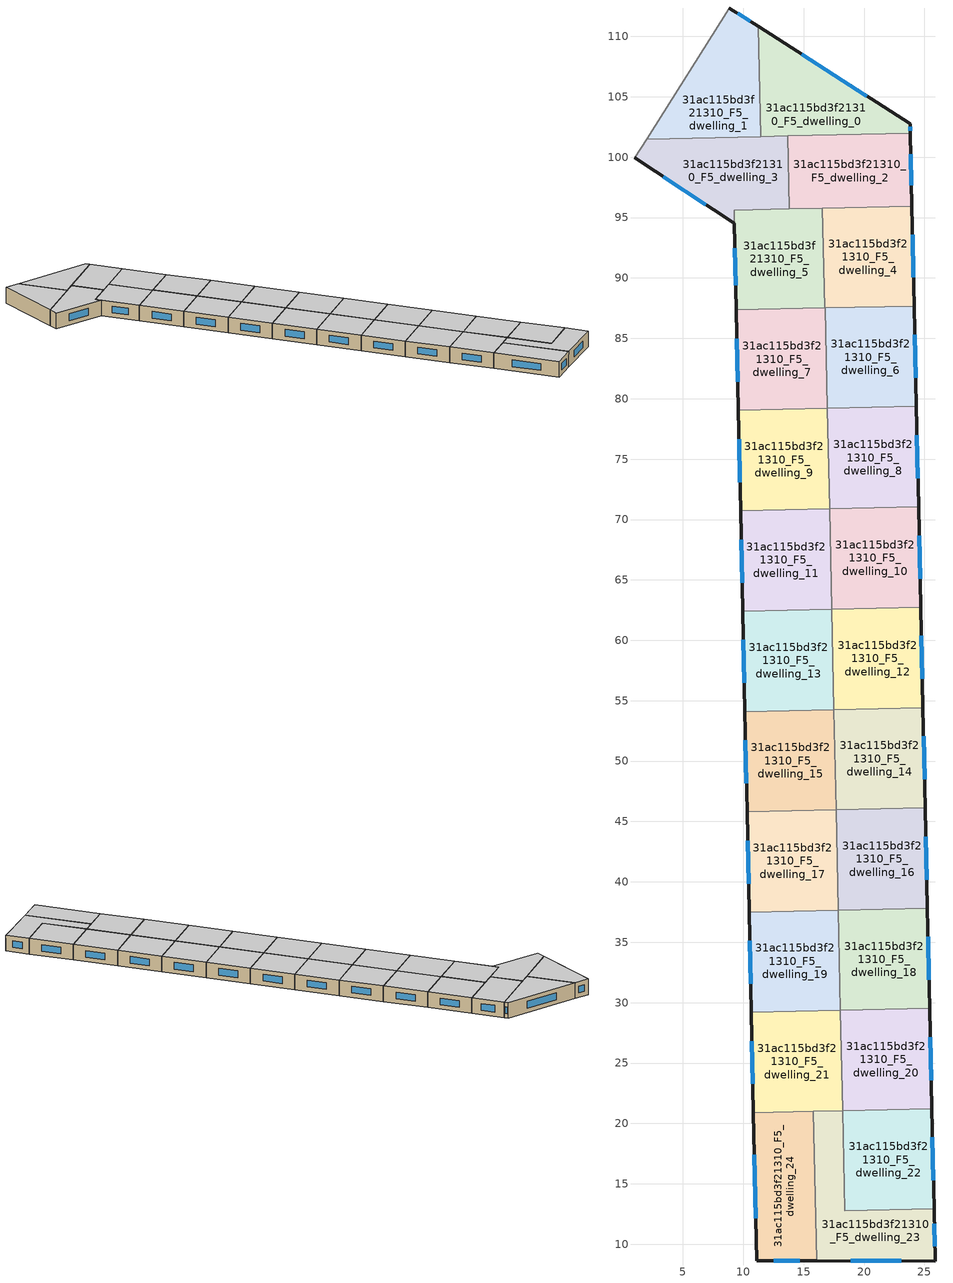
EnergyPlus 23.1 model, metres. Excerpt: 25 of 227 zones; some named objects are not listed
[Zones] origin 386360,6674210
31ac115bd3f21310_F5_dwelling_0
 floor to 31ac115bd3f21310_F4_dwelling_0 (EU_floor_Construction): 23.81,102.76 23.83,101.98 11.45,101.71 11.24,110.82 z15
 wall outside (EU_wall_Construction): 23.83,101.98 23.81,102.76 11.24,110.82 z15:18
 wall to 31ac115bd3f21310_F5_dwelling_1 (EU_wall_Construction): 11.24,110.82 11.45,101.71 z15:18
 wall to 31ac115bd3f21310_F5_dwelling_2 (EU_wall_Construction): 13.69,101.76 23.83,101.98 z15:18
 wall to 31ac115bd3f21310_F5_dwelling_3 (EU_wall_Construction): 11.45,101.71 13.69,101.76 z15:18
 window (EU_Window_Construction): 20.22,105.07 14.83,108.52 / 23.82,102.21 23.81,102.54 z15.86:17.14
 ceiling to 31ac115bd3f21310_F6_dwelling_0 (EU_floor_Construction): 23.83,101.98 23.81,102.76 11.24,110.82 11.45,101.71 z18
31ac115bd3f21310_F5_dwelling_1
 floor to 31ac115bd3f21310_F4_dwelling_1 (EU_floor_Construction): 11.24,110.82 11.45,101.71 2,101.5 8.86,112.35 z15
 wall outside (EU_wall_Construction): 11.24,110.82 8.86,112.35 z15:18
 wall adiabatic (EU_wall_Construction): 8.86,112.35 2,101.5 z15:18
 wall to 31ac115bd3f21310_F5_dwelling_3 (EU_wall_Construction): 2,101.5 11.45,101.71 z15:18
 window (EU_Window_Construction): 10.56,111.26 9.54,111.91 z15.86:17.14
 ceiling to 31ac115bd3f21310_F6_dwelling_1 (EU_floor_Construction): 11.45,101.71 11.24,110.82 8.86,112.35 2,101.5 z18
31ac115bd3f21310_F5_dwelling_10
 floor to 31ac115bd3f21310_F4_dwelling_10 (EU_floor_Construction): 24.51,71.05 24.69,62.74 17.33,62.57 17.14,70.88 z15
 wall outside (EU_wall_Construction): 24.69,62.74 24.51,71.05 z15:18
 wall to 31ac115bd3f21310_F5_dwelling_11 (EU_wall_Construction): 17.14,70.88 17.33,62.57 z15:18
 wall to 31ac115bd3f21310_F5_dwelling_12 (EU_wall_Construction): 17.33,62.57 24.69,62.74 z15:18
 wall to 31ac115bd3f21310_F5_dwelling_8 (EU_wall_Construction): 24.51,71.05 17.14,70.88 z15:18
 window (EU_Window_Construction): 24.64,65.11 24.56,68.67 z15.86:17.14
 ceiling to 31ac115bd3f21310_F6_dwelling_10 (EU_floor_Construction): 24.69,62.74 24.51,71.05 17.14,70.88 17.33,62.57 z18
31ac115bd3f21310_F5_dwelling_11
 floor to 31ac115bd3f21310_F4_dwelling_11 (EU_floor_Construction): 17.14,70.88 17.33,62.57 9.95,62.41 9.78,70.72 z15
 wall outside (EU_wall_Construction): 9.78,70.72 9.95,62.41 z15:18
 wall to 31ac115bd3f21310_F5_dwelling_9 (EU_wall_Construction): 17.14,70.88 9.78,70.72 z15:18
 wall to 31ac115bd3f21310_F5_dwelling_13 (EU_wall_Construction): 9.95,62.41 17.32,62.57 z15:18
 window (EU_Window_Construction): 9.83,68.35 9.9,64.78 z15.86:17.14
 ceiling to 31ac115bd3f21310_F6_dwelling_11 (EU_floor_Construction): 17.33,62.57 17.14,70.88 9.78,70.72 9.95,62.41 z18
31ac115bd3f21310_F5_dwelling_12
 floor to 31ac115bd3f21310_F4_dwelling_12 (EU_floor_Construction): 24.69,62.74 24.88,54.43 17.51,54.26 17.32,62.57 z15
 wall outside (EU_wall_Construction): 24.88,54.43 24.69,62.74 z15:18
 wall to 31ac115bd3f21310_F5_dwelling_13 (EU_wall_Construction): 17.32,62.57 17.51,54.26 z15:18
 wall to 31ac115bd3f21310_F5_dwelling_14 (EU_wall_Construction): 17.51,54.26 24.88,54.43 z15:18
 window (EU_Window_Construction): 24.83,56.8 24.75,60.36 z15.86:17.14
 ceiling to 31ac115bd3f21310_F6_dwelling_12 (EU_floor_Construction): 24.88,54.43 24.69,62.74 17.32,62.57 17.51,54.26 z18
31ac115bd3f21310_F5_dwelling_13
 floor to 31ac115bd3f21310_F4_dwelling_13 (EU_floor_Construction): 17.32,62.57 17.51,54.26 10.13,54.1 9.95,62.41 z15
 wall outside (EU_wall_Construction): 9.95,62.41 10.13,54.1 z15:18
 wall to 31ac115bd3f21310_F5_dwelling_15 (EU_wall_Construction): 10.13,54.1 17.5,54.26 z15:18
 window (EU_Window_Construction): 10.01,60.04 10.08,56.47 z15.86:17.14
 ceiling to 31ac115bd3f21310_F6_dwelling_13 (EU_floor_Construction): 17.51,54.26 17.32,62.57 9.95,62.41 10.13,54.1 z18
31ac115bd3f21310_F5_dwelling_14
 floor to 31ac115bd3f21310_F4_dwelling_14 (EU_floor_Construction): 24.88,54.43 25.06,46.12 17.69,45.96 17.5,54.26 z15
 wall outside (EU_wall_Construction): 25.06,46.12 24.88,54.43 z15:18
 wall to 31ac115bd3f21310_F5_dwelling_15 (EU_wall_Construction): 17.5,54.26 17.69,45.96 25.06,46.12 z15:18
 window (EU_Window_Construction): 25.01,48.49 24.93,52.05 z15.86:17.14
 ceiling to 31ac115bd3f21310_F6_dwelling_14 (EU_floor_Construction): 25.06,46.12 24.88,54.43 17.5,54.26 17.69,45.96 z18
31ac115bd3f21310_F5_dwelling_15
 floor to 31ac115bd3f21310_F4_dwelling_15 (EU_floor_Construction): 17.5,54.26 17.69,45.96 10.31,45.79 10.13,54.1 z15
 wall outside (EU_wall_Construction): 10.13,54.1 10.31,45.79 z15:18
 wall to 31ac115bd3f21310_F5_dwelling_16 (EU_wall_Construction): 17.68,45.96 25.06,46.12 z15:18
 wall to 31ac115bd3f21310_F5_dwelling_17 (EU_wall_Construction): 10.31,45.79 17.68,45.96 z15:18
 window (EU_Window_Construction): 10.18,51.73 10.26,48.17 z15.86:17.14
 ceiling to 31ac115bd3f21310_F6_dwelling_15 (EU_floor_Construction): 17.69,45.96 17.5,54.26 10.13,54.1 10.31,45.79 z18
31ac115bd3f21310_F5_dwelling_16
 floor to 31ac115bd3f21310_F4_dwelling_16 (EU_floor_Construction): 25.06,46.12 25.24,37.82 17.87,37.66 17.68,45.96 z15
 wall outside (EU_wall_Construction): 25.24,37.82 25.06,46.12 z15:18
 wall to 31ac115bd3f21310_F5_dwelling_17 (EU_wall_Construction): 17.68,45.96 17.87,37.66 z15:18
 wall to 31ac115bd3f21310_F5_dwelling_18 (EU_wall_Construction): 17.87,37.66 25.24,37.82 z15:18
 window (EU_Window_Construction): 25.19,40.19 25.11,43.75 z15.86:17.14
 ceiling to 31ac115bd3f21310_F6_dwelling_16 (EU_floor_Construction): 25.24,37.82 25.06,46.12 17.68,45.96 17.87,37.66 z18
31ac115bd3f21310_F5_dwelling_17
 floor to 31ac115bd3f21310_F4_dwelling_17 (EU_floor_Construction): 17.68,45.96 17.87,37.66 10.49,37.49 10.31,45.79 z15
 wall outside (EU_wall_Construction): 10.31,45.79 10.49,37.49 z15:18
 wall to 31ac115bd3f21310_F5_dwelling_19 (EU_wall_Construction): 10.49,37.49 17.87,37.66 z15:18
 window (EU_Window_Construction): 10.36,43.42 10.44,39.86 z15.86:17.14
 ceiling to 31ac115bd3f21310_F6_dwelling_17 (EU_floor_Construction): 17.87,37.66 17.68,45.96 10.31,45.79 10.49,37.49 z18
31ac115bd3f21310_F5_dwelling_18
 floor to 31ac115bd3f21310_F4_dwelling_18 (EU_floor_Construction): 25.24,37.82 25.43,29.52 18.05,29.36 17.87,37.66 z15
 wall outside (EU_wall_Construction): 25.43,29.52 25.24,37.82 z15:18
 wall to 31ac115bd3f21310_F5_dwelling_19 (EU_wall_Construction): 17.87,37.66 18.05,29.36 z15:18
 wall to 31ac115bd3f21310_F5_dwelling_20 (EU_wall_Construction): 18.05,29.36 25.43,29.52 z15:18
 window (EU_Window_Construction): 25.38,31.89 25.3,35.45 z15.86:17.14
 ceiling to 31ac115bd3f21310_F6_dwelling_18 (EU_floor_Construction): 25.43,29.52 25.24,37.82 17.87,37.66 18.05,29.36 z18
31ac115bd3f21310_F5_dwelling_19
 floor to 31ac115bd3f21310_F4_dwelling_19 (EU_floor_Construction): 17.87,37.66 18.05,29.36 10.67,29.19 10.49,37.49 z15
 wall outside (EU_wall_Construction): 10.49,37.49 10.67,29.19 z15:18
 wall to 31ac115bd3f21310_F5_dwelling_20 (EU_wall_Construction): 10.67,29.19 18.05,29.36 z15:18
 window (EU_Window_Construction): 10.54,35.12 10.62,31.56 z15.86:17.14
 ceiling to 31ac115bd3f21310_F6_dwelling_19 (EU_floor_Construction): 18.05,29.36 17.87,37.66 10.49,37.49 10.67,29.19 z18
31ac115bd3f21310_F5_dwelling_2
 floor to 31ac115bd3f21310_F4_dwelling_2 (EU_floor_Construction): 23.83,101.98 23.96,95.94 13.82,95.72 13.69,101.76 z15
 wall outside (EU_wall_Construction): 23.96,95.94 23.83,101.98 z15:18
 wall to 31ac115bd3f21310_F5_dwelling_3 (EU_wall_Construction): 13.69,101.76 13.82,95.72 z15:18
 wall to 31ac115bd3f21310_F5_dwelling_4 (EU_wall_Construction): 16.55,95.78 23.96,95.94 z15:18
 wall to 31ac115bd3f21310_F5_dwelling_5 (EU_wall_Construction): 13.82,95.72 16.55,95.78 z15:18
 window (EU_Window_Construction): 23.92,97.67 23.86,100.26 z15.86:17.14
 ceiling to 31ac115bd3f21310_F6_dwelling_2 (EU_floor_Construction): 23.96,95.94 23.83,101.98 13.69,101.76 13.82,95.72 z18
31ac115bd3f21310_F5_dwelling_20
 floor to 31ac115bd3f21310_F4_dwelling_20 (EU_floor_Construction): 25.43,29.52 25.61,21.22 18.23,21.06 18.05,29.36 z15
 wall outside (EU_wall_Construction): 25.61,21.22 25.43,29.52 z15:18
 wall to 31ac115bd3f21310_F5_dwelling_21 (EU_wall_Construction): 10.67,29.19 18.05,29.36 18.23,21.06 z15:18
 wall to 31ac115bd3f21310_F5_dwelling_22 (EU_wall_Construction): 18.23,21.06 25.61,21.22 z15:18
 window (EU_Window_Construction): 25.56,23.59 25.48,27.15 z15.86:17.14
 ceiling to 31ac115bd3f21310_F6_dwelling_20 (EU_floor_Construction): 25.61,21.22 25.43,29.52 18.05,29.36 18.23,21.06 z18
31ac115bd3f21310_F5_dwelling_21
 floor to 31ac115bd3f21310_F4_dwelling_21 (EU_floor_Construction): 18.05,29.36 18.23,21.06 10.85,20.9 10.67,29.19 z15
 wall outside (EU_wall_Construction): 10.67,29.19 10.85,20.9 z15:18
 wall to 31ac115bd3f21310_F5_dwelling_24 (EU_wall_Construction): 10.85,20.9 15.81,21.01 z15:18
 wall to 31ac115bd3f21310_F5_dwelling_23 (EU_wall_Construction): 15.81,21.01 18.23,21.06 z15:18
 window (EU_Window_Construction): 10.72,26.82 10.8,23.27 z15.86:17.14
 ceiling to 31ac115bd3f21310_F6_dwelling_21 (EU_floor_Construction): 18.23,21.06 18.05,29.36 10.67,29.19 10.85,20.9 z18
31ac115bd3f21310_F5_dwelling_22
 floor to 31ac115bd3f21310_F4_dwelling_22 (EU_floor_Construction): 25.61,21.22 25.79,12.93 18.41,12.77 18.23,21.06 z15
 wall outside (EU_wall_Construction): 25.79,12.93 25.61,21.22 z15:18
 wall to 31ac115bd3f21310_F5_dwelling_23 (EU_wall_Construction): 18.23,21.06 18.41,12.77 25.79,12.93 z15:18
 window (EU_Window_Construction): 25.74,15.3 25.66,18.85 z15.86:17.14
 ceiling to 31ac115bd3f21310_F6_dwelling_22 (EU_floor_Construction): 25.79,12.93 25.61,21.22 18.23,21.06 18.41,12.77 z18
31ac115bd3f21310_F5_dwelling_23
 floor to 31ac115bd3f21310_F4_dwelling_23 (EU_floor_Construction): 18.23,21.06 18.41,12.77 25.79,12.93 25.89,8.61 16.09,8.62 15.81,21.01 z15
 wall outside (EU_wall_Construction): 16.09,8.62 25.89,8.61 25.79,12.93 z15:18
 wall to 31ac115bd3f21310_F5_dwelling_24 (EU_wall_Construction): 15.81,21.01 16.09,8.62 z15:18
 window (EU_Window_Construction): 25.86,9.84 25.82,11.7 / 18.89,8.62 23.09,8.61 z15.86:17.14
 ceiling to 31ac115bd3f21310_F6_dwelling_23 (EU_floor_Construction): 25.89,8.61 25.79,12.93 18.41,12.77 18.23,21.06 15.81,21.01 16.09,8.62 z18
31ac115bd3f21310_F5_dwelling_24
 floor to 31ac115bd3f21310_F4_dwelling_24 (EU_floor_Construction): 15.81,21.01 16.09,8.62 11.11,8.63 10.85,20.9 z15
 wall outside (EU_wall_Construction): 10.85,20.9 11.11,8.63 16.09,8.62 z15:18
 window (EU_Window_Construction): 12.53,8.63 14.66,8.63 / 10.92,17.39 11.03,12.14 z15.86:17.14
 ceiling to 31ac115bd3f21310_F6_dwelling_24 (EU_floor_Construction): 16.09,8.62 15.81,21.01 10.85,20.9 11.11,8.63 z18
31ac115bd3f21310_F5_dwelling_3
 floor to 31ac115bd3f21310_F4_dwelling_3 (EU_floor_Construction): 13.69,101.76 13.82,95.72 9.24,95.62 9.27,94.52 1.02,99.95 2,101.5 z15
 wall outside (EU_wall_Construction): 1.02,99.95 9.27,94.52 z15:18
 wall adiabatic (EU_wall_Construction): 2,101.5 1.02,99.95 z15:18
 wall to 31ac115bd3f21310_F5_dwelling_5 (EU_wall_Construction): 9.27,94.52 9.24,95.62 13.82,95.72 z15:18
 window (EU_Window_Construction): 3.37,98.4 6.91,96.07 z15.86:17.14
 ceiling to 31ac115bd3f21310_F6_dwelling_3 (EU_floor_Construction): 13.82,95.72 13.69,101.76 2,101.5 1.02,99.95 9.27,94.52 9.24,95.62 z18
31ac115bd3f21310_F5_dwelling_4
 floor to 31ac115bd3f21310_F4_dwelling_4 (EU_floor_Construction): 23.96,95.94 24.14,87.68 16.73,87.51 16.55,95.78 z15
 wall outside (EU_wall_Construction): 24.14,87.68 23.96,95.94 z15:18
 wall to 31ac115bd3f21310_F5_dwelling_5 (EU_wall_Construction): 16.55,95.78 16.73,87.51 z15:18
 wall to 31ac115bd3f21310_F5_dwelling_6 (EU_wall_Construction): 16.78,87.52 24.14,87.68 z15:18
 wall to 31ac115bd3f21310_F5_dwelling_7 (EU_wall_Construction): 16.73,87.51 16.78,87.52 z15:18
 window (EU_Window_Construction): 24.09,90.04 24.01,93.58 z15.86:17.14
 ceiling to 31ac115bd3f21310_F6_dwelling_4 (EU_floor_Construction): 24.14,87.68 23.96,95.94 16.55,95.78 16.73,87.51 z18
31ac115bd3f21310_F5_dwelling_5
 floor to 31ac115bd3f21310_F4_dwelling_5 (EU_floor_Construction): 16.55,95.78 16.73,87.51 9.42,87.35 9.24,95.62 z15
 wall outside (EU_wall_Construction): 9.27,94.52 9.42,87.35 z15:18
 wall to 31ac115bd3f21310_F5_dwelling_7 (EU_wall_Construction): 9.42,87.35 16.73,87.51 z15:18
 window (EU_Window_Construction): 9.31,92.47 9.38,89.4 z15.86:17.14
 ceiling to 31ac115bd3f21310_F6_dwelling_5 (EU_floor_Construction): 16.73,87.51 16.55,95.78 9.24,95.62 9.42,87.35 z18
31ac115bd3f21310_F5_dwelling_6
 floor to 31ac115bd3f21310_F4_dwelling_6 (EU_floor_Construction): 24.14,87.68 24.33,79.36 16.96,79.2 16.78,87.52 z15
 wall outside (EU_wall_Construction): 24.33,79.36 24.14,87.68 z15:18
 wall to 31ac115bd3f21310_F5_dwelling_7 (EU_wall_Construction): 16.78,87.52 16.96,79.2 z15:18
 wall to 31ac115bd3f21310_F5_dwelling_8 (EU_wall_Construction): 16.96,79.2 24.33,79.36 z15:18
 window (EU_Window_Construction): 24.27,81.74 24.2,85.3 z15.86:17.14
 ceiling to 31ac115bd3f21310_F6_dwelling_6 (EU_floor_Construction): 24.33,79.36 24.14,87.68 16.78,87.52 16.96,79.2 z18
31ac115bd3f21310_F5_dwelling_7
 floor to 31ac115bd3f21310_F4_dwelling_7 (EU_floor_Construction): 16.78,87.52 16.96,79.2 9.6,79.04 9.42,87.35 z15
 wall outside (EU_wall_Construction): 9.42,87.35 9.6,79.04 z15:18
 wall to 31ac115bd3f21310_F5_dwelling_9 (EU_wall_Construction): 9.6,79.04 16.96,79.2 z15:18
 window (EU_Window_Construction): 9.47,84.98 9.55,81.41 z15.86:17.14
 ceiling to 31ac115bd3f21310_F6_dwelling_7 (EU_floor_Construction): 16.96,79.2 16.78,87.52 9.42,87.35 9.6,79.04 z18
31ac115bd3f21310_F5_dwelling_8
 floor to 31ac115bd3f21310_F4_dwelling_8 (EU_floor_Construction): 24.33,79.36 24.51,71.05 17.15,70.88 16.96,79.2 z15
 wall outside (EU_wall_Construction): 24.51,71.05 24.33,79.36 z15:18
 wall to 31ac115bd3f21310_F5_dwelling_9 (EU_wall_Construction): 16.96,79.2 17.15,70.88 z15:18
 window (EU_Window_Construction): 24.46,73.42 24.38,76.99 z15.86:17.14
 ceiling to 31ac115bd3f21310_F6_dwelling_8 (EU_floor_Construction): 24.51,71.05 24.33,79.36 16.96,79.2 17.15,70.88 z18
31ac115bd3f21310_F5_dwelling_9
 floor to 31ac115bd3f21310_F4_dwelling_9 (EU_floor_Construction): 16.96,79.2 17.15,70.88 9.78,70.72 9.6,79.04 z15
 wall outside (EU_wall_Construction): 9.6,79.04 9.78,70.72 z15:18
 window (EU_Window_Construction): 9.65,76.66 9.72,73.1 z15.86:17.14
 ceiling to 31ac115bd3f21310_F6_dwelling_9 (EU_floor_Construction): 17.15,70.88 16.96,79.2 9.6,79.04 9.78,70.72 z18
[Building]
EU S2 Campaign: North Axis=0; Terrain=City; Solar Distribution=FullExterior
[Site:Location]
Helsinki-Vantaa.AP: Latitude=60.317; Longitude=24.963; Time Zone=2; Elevation=54.6
[SizingPeriod:WeatherFileDays]
AnnualSizingPeriod: Begin Month=1; Begin Day of Month=1; End Month=12; End Day of Month=31; Day of Week for Start Day=Monday; Use Weather File Daylight Saving Period=No; Use Weather File Rain and Snow Indicators=No
[MATERIAL]
EU_InternalMass_Material: Roughness=MediumRough; Thickness=0.1; Conductivity=1; Density=1800; Specific Heat=900; Thermal Absorptance=0.9; Solar Absorptance=0.7; Visible Absorptance=0.7
[MATERIAL:NOMASS] Roughness=MediumRough; Thermal Absorptance=0.9; Solar Absorptance=0.7; Visible Absorptance=0.7
Name | Thermal Resistance
EU_wall_NoMass | 1.10183
EU_floor_NoMass | 1.70606
[WINDOWMATERIAL:SIMPLEGLAZINGSYSTEM]
EU_Window_SimpleGlazing: UFactor=3.11035; Solar Heat Gain Coefficient=0.8; Visible Transmittance=0.8
[CONSTRUCTION]
EU_wall_Construction: EU_wall_NoMass
EU_floor_Construction: EU_floor_NoMass
EU_Window_Construction: EU_Window_SimpleGlazing
EU_InternalMass_Construction: EU_InternalMass_Material
[ZONE] Type=1; Multiplier=1; Ceiling Height=autocalculate; Floor Area=autocalculate; Part of Total Floor Area=Yes
Name | Volume
31ac115bd3f21310_F5_dwelling_0 | 183.807
31ac115bd3f21310_F5_dwelling_1; 31ac115bd3f21310_F5_dwelling_17 | 183.82
31ac115bd3f21310_F5_dwelling_10; 31ac115bd3f21310_F5_dwelling_22 | 183.818
31ac115bd3f21310_F5_dwelling_11 | 183.841
31ac115bd3f21310_F5_dwelling_12 | 183.805
31ac115bd3f21310_F5_dwelling_13; 31ac115bd3f21310_F5_dwelling_18 | 183.817
31ac115bd3f21310_F5_dwelling_14 | 183.813
31ac115bd3f21310_F5_dwelling_15 | 183.833
31ac115bd3f21310_F5_dwelling_16 | 183.821
31ac115bd3f21310_F5_dwelling_19; 31ac115bd3f21310_F5_dwelling_6 | 183.816
31ac115bd3f21310_F5_dwelling_2 | 183.831
31ac115bd3f21310_F5_dwelling_20 | 183.824
31ac115bd3f21310_F5_dwelling_21 | 183.798
31ac115bd3f21310_F5_dwelling_23 | 183.823
31ac115bd3f21310_F5_dwelling_24 | 183.819
31ac115bd3f21310_F5_dwelling_3 | 186.448
31ac115bd3f21310_F5_dwelling_4 | 183.83
31ac115bd3f21310_F5_dwelling_5 | 181.186
31ac115bd3f21310_F5_dwelling_7 | 183.803
31ac115bd3f21310_F5_dwelling_8 | 183.81
31ac115bd3f21310_F5_dwelling_9 | 183.847
[INTERNALMASS] Construction=EU_InternalMass_Construction
Name | Zone or ZoneList | Surface Area
31ac115bd3f21310_F5_dwelling_0_EU_InternalMass | 31ac115bd3f21310_F5_dwelling_0 | 61.2675
31ac115bd3f21310_F5_dwelling_1_EU_InternalMass | 31ac115bd3f21310_F5_dwelling_1 | 61.2724
31ac115bd3f21310_F5_dwelling_2_EU_InternalMass | 31ac115bd3f21310_F5_dwelling_2 | 61.276
31ac115bd3f21310_F5_dwelling_3_EU_InternalMass | 31ac115bd3f21310_F5_dwelling_3 | 62.1521
31ac115bd3f21310_F5_dwelling_4_EU_InternalMass | 31ac115bd3f21310_F5_dwelling_4 | 61.2768
31ac115bd3f21310_F5_dwelling_5_EU_InternalMass | 31ac115bd3f21310_F5_dwelling_5 | 60.4044
31ac115bd3f21310_F5_dwelling_6_EU_InternalMass | 31ac115bd3f21310_F5_dwelling_6 | 61.2742
31ac115bd3f21310_F5_dwelling_7_EU_InternalMass | 31ac115bd3f21310_F5_dwelling_7 | 61.2676
31ac115bd3f21310_F5_dwelling_8_EU_InternalMass | 31ac115bd3f21310_F5_dwelling_8 | 61.2699
31ac115bd3f21310_F5_dwelling_9_EU_InternalMass | 31ac115bd3f21310_F5_dwelling_9 | 61.28
31ac115bd3f21310_F5_dwelling_10_EU_InternalMass | 31ac115bd3f21310_F5_dwelling_10 | 61.2728
31ac115bd3f21310_F5_dwelling_11_EU_InternalMass | 31ac115bd3f21310_F5_dwelling_11 | 61.2806
31ac115bd3f21310_F5_dwelling_12_EU_InternalMass | 31ac115bd3f21310_F5_dwelling_12 | 61.2683
31ac115bd3f21310_F5_dwelling_13_EU_InternalMass | 31ac115bd3f21310_F5_dwelling_13 | 61.2699
31ac115bd3f21310_F5_dwelling_14_EU_InternalMass | 31ac115bd3f21310_F5_dwelling_14 | 61.271
31ac115bd3f21310_F5_dwelling_15_EU_InternalMass | 31ac115bd3f21310_F5_dwelling_15 | 61.2812
31ac115bd3f21310_F5_dwelling_16_EU_InternalMass | 31ac115bd3f21310_F5_dwelling_16 | 61.2713
31ac115bd3f21310_F5_dwelling_17_EU_InternalMass | 31ac115bd3f21310_F5_dwelling_17 | 61.2734
31ac115bd3f21310_F5_dwelling_18_EU_InternalMass | 31ac115bd3f21310_F5_dwelling_18 | 61.2723
31ac115bd3f21310_F5_dwelling_19_EU_InternalMass | 31ac115bd3f21310_F5_dwelling_19 | 61.2737
31ac115bd3f21310_F5_dwelling_20_EU_InternalMass | 31ac115bd3f21310_F5_dwelling_20 | 61.276
31ac115bd3f21310_F5_dwelling_21_EU_InternalMass | 31ac115bd3f21310_F5_dwelling_21 | 61.2663
31ac115bd3f21310_F5_dwelling_22_EU_InternalMass | 31ac115bd3f21310_F5_dwelling_22 | 61.275
31ac115bd3f21310_F5_dwelling_23_EU_InternalMass | 31ac115bd3f21310_F5_dwelling_23 | 61.274
31ac115bd3f21310_F5_dwelling_24_EU_InternalMass | 31ac115bd3f21310_F5_dwelling_24 | 61.2717
[OTHEREQUIPMENT] Fuel Type=Electricity; Design Level Calculation Method=Watts/Area; Power per Zone Floor Area=1; Fraction Latent=0; Fraction Radiant=0; Fraction Lost=0; Carbon Dioxide Generation Rate=0; EndUse Subcategory=EU_Step8_InternalGains
Name | Zone or ZoneList or Space or SpaceList | Schedule
EU_Step8_InternalGain_31ac115bd3f21310_F5_dwelling_0_f000 | 31ac115bd3f21310_F5_dwelling_0 | EU_Step8_GainSchedule_31ac115bd3f21310_F5_dwelling_0_f000
EU_Step8_InternalGain_31ac115bd3f21310_F5_dwelling_1_f000 | 31ac115bd3f21310_F5_dwelling_1 | EU_Step8_GainSchedule_31ac115bd3f21310_F5_dwelling_1_f000
EU_Step8_InternalGain_31ac115bd3f21310_F5_dwelling_2_f000 | 31ac115bd3f21310_F5_dwelling_2 | EU_Step8_GainSchedule_31ac115bd3f21310_F5_dwelling_2_f000
EU_Step8_InternalGain_31ac115bd3f21310_F5_dwelling_3_f000 | 31ac115bd3f21310_F5_dwelling_3 | EU_Step8_GainSchedule_31ac115bd3f21310_F5_dwelling_3_f000
EU_Step8_InternalGain_31ac115bd3f21310_F5_dwelling_4_f000 | 31ac115bd3f21310_F5_dwelling_4 | EU_Step8_GainSchedule_31ac115bd3f21310_F5_dwelling_4_f000
EU_Step8_InternalGain_31ac115bd3f21310_F5_dwelling_5_f000 | 31ac115bd3f21310_F5_dwelling_5 | EU_Step8_GainSchedule_31ac115bd3f21310_F5_dwelling_5_f000
EU_Step8_InternalGain_31ac115bd3f21310_F5_dwelling_6_f000 | 31ac115bd3f21310_F5_dwelling_6 | EU_Step8_GainSchedule_31ac115bd3f21310_F5_dwelling_6_f000
EU_Step8_InternalGain_31ac115bd3f21310_F5_dwelling_7_f000 | 31ac115bd3f21310_F5_dwelling_7 | EU_Step8_GainSchedule_31ac115bd3f21310_F5_dwelling_7_f000
EU_Step8_InternalGain_31ac115bd3f21310_F5_dwelling_8_f000 | 31ac115bd3f21310_F5_dwelling_8 | EU_Step8_GainSchedule_31ac115bd3f21310_F5_dwelling_8_f000
EU_Step8_InternalGain_31ac115bd3f21310_F5_dwelling_9_f000 | 31ac115bd3f21310_F5_dwelling_9 | EU_Step8_GainSchedule_31ac115bd3f21310_F5_dwelling_9_f000
EU_Step8_InternalGain_31ac115bd3f21310_F5_dwelling_10_f000 | 31ac115bd3f21310_F5_dwelling_10 | EU_Step8_GainSchedule_31ac115bd3f21310_F5_dwelling_10_f000
EU_Step8_InternalGain_31ac115bd3f21310_F5_dwelling_11_f000 | 31ac115bd3f21310_F5_dwelling_11 | EU_Step8_GainSchedule_31ac115bd3f21310_F5_dwelling_11_f000
EU_Step8_InternalGain_31ac115bd3f21310_F5_dwelling_12_f000 | 31ac115bd3f21310_F5_dwelling_12 | EU_Step8_GainSchedule_31ac115bd3f21310_F5_dwelling_12_f000
EU_Step8_InternalGain_31ac115bd3f21310_F5_dwelling_13_f000 | 31ac115bd3f21310_F5_dwelling_13 | EU_Step8_GainSchedule_31ac115bd3f21310_F5_dwelling_13_f000
EU_Step8_InternalGain_31ac115bd3f21310_F5_dwelling_14_f000 | 31ac115bd3f21310_F5_dwelling_14 | EU_Step8_GainSchedule_31ac115bd3f21310_F5_dwelling_14_f000
EU_Step8_InternalGain_31ac115bd3f21310_F5_dwelling_15_f000 | 31ac115bd3f21310_F5_dwelling_15 | EU_Step8_GainSchedule_31ac115bd3f21310_F5_dwelling_15_f000
EU_Step8_InternalGain_31ac115bd3f21310_F5_dwelling_16_f000 | 31ac115bd3f21310_F5_dwelling_16 | EU_Step8_GainSchedule_31ac115bd3f21310_F5_dwelling_16_f000
EU_Step8_InternalGain_31ac115bd3f21310_F5_dwelling_17_f000 | 31ac115bd3f21310_F5_dwelling_17 | EU_Step8_GainSchedule_31ac115bd3f21310_F5_dwelling_17_f000
EU_Step8_InternalGain_31ac115bd3f21310_F5_dwelling_18_f000 | 31ac115bd3f21310_F5_dwelling_18 | EU_Step8_GainSchedule_31ac115bd3f21310_F5_dwelling_18_f000
EU_Step8_InternalGain_31ac115bd3f21310_F5_dwelling_19_f000 | 31ac115bd3f21310_F5_dwelling_19 | EU_Step8_GainSchedule_31ac115bd3f21310_F5_dwelling_19_f000
EU_Step8_InternalGain_31ac115bd3f21310_F5_dwelling_20_f000 | 31ac115bd3f21310_F5_dwelling_20 | EU_Step8_GainSchedule_31ac115bd3f21310_F5_dwelling_20_f000
EU_Step8_InternalGain_31ac115bd3f21310_F5_dwelling_21_f000 | 31ac115bd3f21310_F5_dwelling_21 | EU_Step8_GainSchedule_31ac115bd3f21310_F5_dwelling_21_f000
EU_Step8_InternalGain_31ac115bd3f21310_F5_dwelling_22_f000 | 31ac115bd3f21310_F5_dwelling_22 | EU_Step8_GainSchedule_31ac115bd3f21310_F5_dwelling_22_f000
EU_Step8_InternalGain_31ac115bd3f21310_F5_dwelling_23_f000 | 31ac115bd3f21310_F5_dwelling_23 | EU_Step8_GainSchedule_31ac115bd3f21310_F5_dwelling_23_f000
EU_Step8_InternalGain_31ac115bd3f21310_F5_dwelling_24_f000 | 31ac115bd3f21310_F5_dwelling_24 | EU_Step8_GainSchedule_31ac115bd3f21310_F5_dwelling_24_f000
[ZONEVENTILATION:DESIGNFLOWRATE] Schedule=EU_AlwaysOn; Design Flow Rate Calculation Method=AirChanges/Hour; Air Changes per Hour=0.756316; Ventilation Type=Natural; Fan Pressure Rise=0; Fan Total Efficiency=1; Constant Term Coefficient=1; Temperature Term Coefficient=0; Velocity Term Coefficient=0; Velocity Squared Term Coefficient=0; Minimum Indoor Temperature=-100; Maximum Indoor Temperature=100; Delta Temperature=-100; Minimum Outdoor Temperature=-100; Maximum Outdoor Temperature=100; Maximum Wind Speed=40
Name | Zone or ZoneList or Space or SpaceList
EU_ConstantAir_31ac115bd3f21310_F5_dwelling_0 | 31ac115bd3f21310_F5_dwelling_0
EU_ConstantAir_31ac115bd3f21310_F5_dwelling_1 | 31ac115bd3f21310_F5_dwelling_1
EU_ConstantAir_31ac115bd3f21310_F5_dwelling_2 | 31ac115bd3f21310_F5_dwelling_2
EU_ConstantAir_31ac115bd3f21310_F5_dwelling_3 | 31ac115bd3f21310_F5_dwelling_3
EU_ConstantAir_31ac115bd3f21310_F5_dwelling_4 | 31ac115bd3f21310_F5_dwelling_4
EU_ConstantAir_31ac115bd3f21310_F5_dwelling_5 | 31ac115bd3f21310_F5_dwelling_5
EU_ConstantAir_31ac115bd3f21310_F5_dwelling_6 | 31ac115bd3f21310_F5_dwelling_6
EU_ConstantAir_31ac115bd3f21310_F5_dwelling_7 | 31ac115bd3f21310_F5_dwelling_7
EU_ConstantAir_31ac115bd3f21310_F5_dwelling_8 | 31ac115bd3f21310_F5_dwelling_8
EU_ConstantAir_31ac115bd3f21310_F5_dwelling_9 | 31ac115bd3f21310_F5_dwelling_9
EU_ConstantAir_31ac115bd3f21310_F5_dwelling_10 | 31ac115bd3f21310_F5_dwelling_10
EU_ConstantAir_31ac115bd3f21310_F5_dwelling_11 | 31ac115bd3f21310_F5_dwelling_11
EU_ConstantAir_31ac115bd3f21310_F5_dwelling_12 | 31ac115bd3f21310_F5_dwelling_12
EU_ConstantAir_31ac115bd3f21310_F5_dwelling_13 | 31ac115bd3f21310_F5_dwelling_13
EU_ConstantAir_31ac115bd3f21310_F5_dwelling_14 | 31ac115bd3f21310_F5_dwelling_14
EU_ConstantAir_31ac115bd3f21310_F5_dwelling_15 | 31ac115bd3f21310_F5_dwelling_15
EU_ConstantAir_31ac115bd3f21310_F5_dwelling_16 | 31ac115bd3f21310_F5_dwelling_16
EU_ConstantAir_31ac115bd3f21310_F5_dwelling_17 | 31ac115bd3f21310_F5_dwelling_17
EU_ConstantAir_31ac115bd3f21310_F5_dwelling_18 | 31ac115bd3f21310_F5_dwelling_18
EU_ConstantAir_31ac115bd3f21310_F5_dwelling_19 | 31ac115bd3f21310_F5_dwelling_19
EU_ConstantAir_31ac115bd3f21310_F5_dwelling_20 | 31ac115bd3f21310_F5_dwelling_20
EU_ConstantAir_31ac115bd3f21310_F5_dwelling_21 | 31ac115bd3f21310_F5_dwelling_21
EU_ConstantAir_31ac115bd3f21310_F5_dwelling_22 | 31ac115bd3f21310_F5_dwelling_22
EU_ConstantAir_31ac115bd3f21310_F5_dwelling_23 | 31ac115bd3f21310_F5_dwelling_23
EU_ConstantAir_31ac115bd3f21310_F5_dwelling_24 | 31ac115bd3f21310_F5_dwelling_24
[HVACTEMPLATE:ZONE:IDEALLOADSAIRSYSTEM] System Availability Schedule=EU_AlwaysOn; Maximum Heating Supply Air Temperature=50; Minimum Cooling Supply Air Temperature=13; Maximum Heating Supply Air Humidity Ratio=0.0156; Minimum Cooling Supply Air Humidity Ratio=0.0077; Heating Limit=NoLimit; Cooling Limit=NoLimit; Heating Availability Schedule=EU_AlwaysOn; Cooling Availability Schedule=EU_CoolingOff; Dehumidification Control Type=ConstantSensibleHeatRatio; Cooling Sensible Heat Ratio=0.7; Dehumidification Setpoint=60; Humidification Control Type=None; Humidification Setpoint=30; Outdoor Air Method=None; Outdoor Air Flow Rate per Person=0.00944; Outdoor Air Flow Rate per Zone Floor Area=0; Outdoor Air Flow Rate per Zone=0; Demand Controlled Ventilation Type=None; Outdoor Air Economizer Type=NoEconomizer; Heat Recovery Type=None; Sensible Heat Recovery Effectiveness=0.7; Latent Heat Recovery Effectiveness=0.65
Name | Template Thermostat
31ac115bd3f21310_F5_dwelling_0 | EU_HeatOnly_31ac115bd3f21310_F5_dwelling_0
31ac115bd3f21310_F5_dwelling_1 | EU_HeatOnly_31ac115bd3f21310_F5_dwelling_1
31ac115bd3f21310_F5_dwelling_2 | EU_HeatOnly_31ac115bd3f21310_F5_dwelling_2
31ac115bd3f21310_F5_dwelling_3 | EU_HeatOnly_31ac115bd3f21310_F5_dwelling_3
31ac115bd3f21310_F5_dwelling_4 | EU_HeatOnly_31ac115bd3f21310_F5_dwelling_4
31ac115bd3f21310_F5_dwelling_5 | EU_HeatOnly_31ac115bd3f21310_F5_dwelling_5
31ac115bd3f21310_F5_dwelling_6 | EU_HeatOnly_31ac115bd3f21310_F5_dwelling_6
31ac115bd3f21310_F5_dwelling_7 | EU_HeatOnly_31ac115bd3f21310_F5_dwelling_7
31ac115bd3f21310_F5_dwelling_8 | EU_HeatOnly_31ac115bd3f21310_F5_dwelling_8
31ac115bd3f21310_F5_dwelling_9 | EU_HeatOnly_31ac115bd3f21310_F5_dwelling_9
31ac115bd3f21310_F5_dwelling_10 | EU_HeatOnly_31ac115bd3f21310_F5_dwelling_10
31ac115bd3f21310_F5_dwelling_11 | EU_HeatOnly_31ac115bd3f21310_F5_dwelling_11
31ac115bd3f21310_F5_dwelling_12 | EU_HeatOnly_31ac115bd3f21310_F5_dwelling_12
31ac115bd3f21310_F5_dwelling_13 | EU_HeatOnly_31ac115bd3f21310_F5_dwelling_13
31ac115bd3f21310_F5_dwelling_14 | EU_HeatOnly_31ac115bd3f21310_F5_dwelling_14
31ac115bd3f21310_F5_dwelling_15 | EU_HeatOnly_31ac115bd3f21310_F5_dwelling_15
31ac115bd3f21310_F5_dwelling_16 | EU_HeatOnly_31ac115bd3f21310_F5_dwelling_16
31ac115bd3f21310_F5_dwelling_17 | EU_HeatOnly_31ac115bd3f21310_F5_dwelling_17
31ac115bd3f21310_F5_dwelling_18 | EU_HeatOnly_31ac115bd3f21310_F5_dwelling_18
31ac115bd3f21310_F5_dwelling_19 | EU_HeatOnly_31ac115bd3f21310_F5_dwelling_19
31ac115bd3f21310_F5_dwelling_20 | EU_HeatOnly_31ac115bd3f21310_F5_dwelling_20
31ac115bd3f21310_F5_dwelling_21 | EU_HeatOnly_31ac115bd3f21310_F5_dwelling_21
31ac115bd3f21310_F5_dwelling_22 | EU_HeatOnly_31ac115bd3f21310_F5_dwelling_22
31ac115bd3f21310_F5_dwelling_23 | EU_HeatOnly_31ac115bd3f21310_F5_dwelling_23
31ac115bd3f21310_F5_dwelling_24 | EU_HeatOnly_31ac115bd3f21310_F5_dwelling_24
[SIZING:ZONE] Zone Cooling Design Supply Air Temperature Input Method=SupplyAirTemperature; Zone Cooling Design Supply Air Temperature=13; Zone Heating Design Supply Air Temperature Input Method=SupplyAirTemperature; Zone Heating Design Supply Air Temperature=50; Zone Cooling Design Supply Air Humidity Ratio=0.008; Zone Heating Design Supply Air Humidity Ratio=0.008; Cooling Design Air Flow Method=DesignDay; Cooling Design Air Flow Rate=0; Cooling Minimum Air Flow per Zone Floor Area=0.000762; Cooling Minimum Air Flow=0; Cooling Minimum Air Flow Fraction=0.2; Heating Design Air Flow Method=DesignDay; Heating Design Air Flow Rate=0; Heating Maximum Air Flow per Zone Floor Area=0.002032; Heating Maximum Air Flow=0.141576; Heating Maximum Air Flow Fraction=0.3; Account for Dedicated Outdoor Air System=No; Dedicated Outdoor Air System Control Strategy=NeutralSupplyAir; Dedicated Outdoor Air Low Setpoint Temperature for Design=autosize; Dedicated Outdoor Air High Setpoint Temperature for Design=autosize; Zone Load Sizing Method=Sensible Load Only No Latent Load; Zone Latent Cooling Design Supply Air Humidity Ratio Input Method=HumidityRatioDifference; Zone Cooling Design Supply Air Humidity Ratio Difference=0.005; Zone Latent Heating Design Supply Air Humidity Ratio Input Method=HumidityRatioDifference; Zone Humidification Design Supply Air Humidity Ratio Difference=0.005
31ac115bd3f21310_F5_dwelling_0; 31ac115bd3f21310_F5_dwelling_1; 31ac115bd3f21310_F5_dwelling_2; 31ac115bd3f21310_F5_dwelling_3; 31ac115bd3f21310_F5_dwelling_4; 31ac115bd3f21310_F5_dwelling_5; 31ac115bd3f21310_F5_dwelling_6; 31ac115bd3f21310_F5_dwelling_7; 31ac115bd3f21310_F5_dwelling_8; 31ac115bd3f21310_F5_dwelling_9; 31ac115bd3f21310_F5_dwelling_10; 31ac115bd3f21310_F5_dwelling_11; 31ac115bd3f21310_F5_dwelling_12; 31ac115bd3f21310_F5_dwelling_13; 31ac115bd3f21310_F5_dwelling_14; 31ac115bd3f21310_F5_dwelling_15; 31ac115bd3f21310_F5_dwelling_16; 31ac115bd3f21310_F5_dwelling_17; 31ac115bd3f21310_F5_dwelling_18; 31ac115bd3f21310_F5_dwelling_19; 31ac115bd3f21310_F5_dwelling_20; 31ac115bd3f21310_F5_dwelling_21; 31ac115bd3f21310_F5_dwelling_22; 31ac115bd3f21310_F5_dwelling_23; 31ac115bd3f21310_F5_dwelling_24
[SCHEDULE:CONSTANT]
Name | Hourly Value
EU_AlwaysOn | 1
EU_CoolingOff | 0
[SCHEDULE:FILE] Column Number=1; Rows to Skip at Top=0; Number of Hours of Data=8760; Column Separator=Comma; Interpolate to Timestep=No; Minutes per Item=60; Adjust Schedule for Daylight Savings=Yes
Name | File
EU_Step8_GainSchedule_31ac115bd3f21310_F5_dwelling_0_f000 | ../../schedules/31ac115bd3f21310/31ac115bd3f21310_F5_dwelling_0_f000_gain.csv
EU_Step8_GainSchedule_31ac115bd3f21310_F5_dwelling_1_f000 | ../../schedules/31ac115bd3f21310/31ac115bd3f21310_F5_dwelling_1_f000_gain.csv
EU_Step8_GainSchedule_31ac115bd3f21310_F5_dwelling_2_f000 | ../../schedules/31ac115bd3f21310/31ac115bd3f21310_F5_dwelling_2_f000_gain.csv
EU_Step8_GainSchedule_31ac115bd3f21310_F5_dwelling_3_f000 | ../../schedules/31ac115bd3f21310/31ac115bd3f21310_F5_dwelling_3_f000_gain.csv
EU_Step8_GainSchedule_31ac115bd3f21310_F5_dwelling_4_f000 | ../../schedules/31ac115bd3f21310/31ac115bd3f21310_F5_dwelling_4_f000_gain.csv
EU_Step8_GainSchedule_31ac115bd3f21310_F5_dwelling_5_f000 | ../../schedules/31ac115bd3f21310/31ac115bd3f21310_F5_dwelling_5_f000_gain.csv
EU_Step8_GainSchedule_31ac115bd3f21310_F5_dwelling_6_f000 | ../../schedules/31ac115bd3f21310/31ac115bd3f21310_F5_dwelling_6_f000_gain.csv
EU_Step8_GainSchedule_31ac115bd3f21310_F5_dwelling_7_f000 | ../../schedules/31ac115bd3f21310/31ac115bd3f21310_F5_dwelling_7_f000_gain.csv
EU_Step8_GainSchedule_31ac115bd3f21310_F5_dwelling_8_f000 | ../../schedules/31ac115bd3f21310/31ac115bd3f21310_F5_dwelling_8_f000_gain.csv
EU_Step8_GainSchedule_31ac115bd3f21310_F5_dwelling_9_f000 | ../../schedules/31ac115bd3f21310/31ac115bd3f21310_F5_dwelling_9_f000_gain.csv
EU_Step8_GainSchedule_31ac115bd3f21310_F5_dwelling_10_f000 | ../../schedules/31ac115bd3f21310/31ac115bd3f21310_F5_dwelling_10_f000_gain.csv
EU_Step8_GainSchedule_31ac115bd3f21310_F5_dwelling_11_f000 | ../../schedules/31ac115bd3f21310/31ac115bd3f21310_F5_dwelling_11_f000_gain.csv
EU_Step8_GainSchedule_31ac115bd3f21310_F5_dwelling_12_f000 | ../../schedules/31ac115bd3f21310/31ac115bd3f21310_F5_dwelling_12_f000_gain.csv
EU_Step8_GainSchedule_31ac115bd3f21310_F5_dwelling_13_f000 | ../../schedules/31ac115bd3f21310/31ac115bd3f21310_F5_dwelling_13_f000_gain.csv
EU_Step8_GainSchedule_31ac115bd3f21310_F5_dwelling_14_f000 | ../../schedules/31ac115bd3f21310/31ac115bd3f21310_F5_dwelling_14_f000_gain.csv
EU_Step8_GainSchedule_31ac115bd3f21310_F5_dwelling_15_f000 | ../../schedules/31ac115bd3f21310/31ac115bd3f21310_F5_dwelling_15_f000_gain.csv
EU_Step8_GainSchedule_31ac115bd3f21310_F5_dwelling_16_f000 | ../../schedules/31ac115bd3f21310/31ac115bd3f21310_F5_dwelling_16_f000_gain.csv
EU_Step8_GainSchedule_31ac115bd3f21310_F5_dwelling_17_f000 | ../../schedules/31ac115bd3f21310/31ac115bd3f21310_F5_dwelling_17_f000_gain.csv
EU_Step8_GainSchedule_31ac115bd3f21310_F5_dwelling_18_f000 | ../../schedules/31ac115bd3f21310/31ac115bd3f21310_F5_dwelling_18_f000_gain.csv
EU_Step8_GainSchedule_31ac115bd3f21310_F5_dwelling_19_f000 | ../../schedules/31ac115bd3f21310/31ac115bd3f21310_F5_dwelling_19_f000_gain.csv
EU_Step8_GainSchedule_31ac115bd3f21310_F5_dwelling_20_f000 | ../../schedules/31ac115bd3f21310/31ac115bd3f21310_F5_dwelling_20_f000_gain.csv
EU_Step8_GainSchedule_31ac115bd3f21310_F5_dwelling_21_f000 | ../../schedules/31ac115bd3f21310/31ac115bd3f21310_F5_dwelling_21_f000_gain.csv
EU_Step8_GainSchedule_31ac115bd3f21310_F5_dwelling_22_f000 | ../../schedules/31ac115bd3f21310/31ac115bd3f21310_F5_dwelling_22_f000_gain.csv
EU_Step8_GainSchedule_31ac115bd3f21310_F5_dwelling_23_f000 | ../../schedules/31ac115bd3f21310/31ac115bd3f21310_F5_dwelling_23_f000_gain.csv
EU_Step8_GainSchedule_31ac115bd3f21310_F5_dwelling_24_f000 | ../../schedules/31ac115bd3f21310/31ac115bd3f21310_F5_dwelling_24_f000_gain.csv
